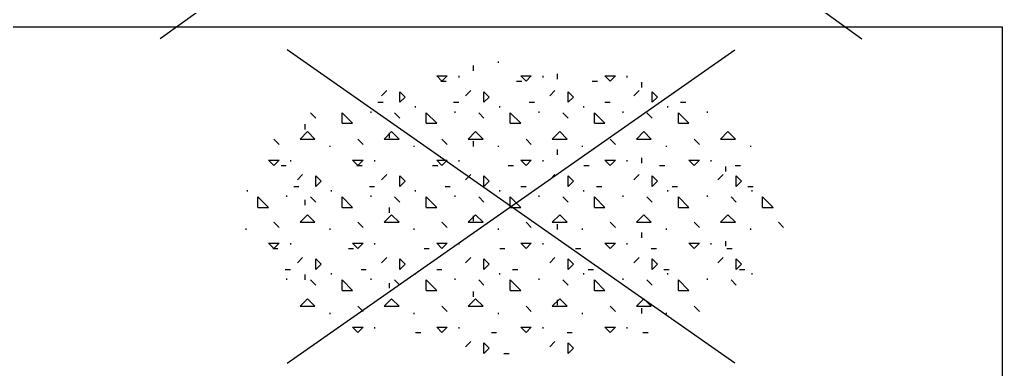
# Model space of a CAD drawing. Header units: metres. Extents: x -77 to 448, y 4806 to 5239.
# Drawn here: x -29.967 to -27.63, y 4923.611 to 4924.443 of the extents above; entities that cross this region are included whole.
import ezdxf
from ezdxf.enums import TextEntityAlignment as Align

# ---------------------------------------------------------------- set-up
doc = ezdxf.new("R2010")
doc.units = ezdxf.units.M
doc.layers.add('V-WE-VH-OPENVERHARDING_STRAATBAKSTEEN-S', color=90, linetype='Continuous', lineweight=25)
doc.styles.add('NLCS-ISO', font='NLCS-ISO.ttf')

# ---------------------------------------------------------------- blocks, each defined once
blk = doc.blocks.new('V-SVH-FUNDERING_02_KL-SO')
for p, q in [((-2.662, -1.864), (2.662, 1.864)), ((2.662, -1.864), (-2.662, 1.864)), ((-0.448, 1.615), (-0.448, 1.678)), ((-0.151, 1.709), (-0.151, 1.724)), ((-0.885, 1.553), (-0.76, 1.553)), ((-0.823, 1.49), (-0.885, 1.553)), ((-0.823, 1.49), (-0.76, 1.553)), ((-0.619, 1.537), (-0.619, 1.553)), ((0.115, 1.553), (0.24, 1.553)), ((0.178, 1.49), (0.115, 1.553)), ((0.178, 1.49), (0.24, 1.553)), ((0.381, 1.537), (0.381, 1.553)), ((0.553, 1.515), (0.553, 1.578)), ((1.115, 1.553), (1.24, 1.553)), ((1.178, 1.49), (1.115, 1.553)), ((1.178, 1.49), (1.24, 1.553)), ((1.381, 1.537), (1.381, 1.553)), ((-0.835, 1.49), (-0.773, 1.49)), ((0.065, 1.49), (0.128, 1.49)), ((0.965, 1.49), (1.028, 1.49)), ((1.553, 1.415), (1.553, 1.478)), ((-1.541, 1.318), (-1.479, 1.381)), ((-1.323, 1.24), (-1.323, 1.365)), ((-1.26, 1.303), (-1.323, 1.365)), ((-1.323, 1.24), (-1.26, 1.303)), ((-0.541, 1.318), (-0.479, 1.381)), ((-0.323, 1.24), (-0.323, 1.365)), ((-0.26, 1.303), (-0.323, 1.365)), ((-0.323, 1.24), (-0.26, 1.303)), ((0.459, 1.318), (0.521, 1.381)), ((0.678, 1.24), (0.678, 1.365)), ((0.74, 1.303), (0.678, 1.365)), ((0.678, 1.24), (0.74, 1.303)), ((1.459, 1.318), (1.521, 1.381)), ((1.678, 1.24), (1.678, 1.365)), ((1.74, 1.303), (1.678, 1.365)), ((1.678, 1.24), (1.74, 1.303)), ((-1.585, 1.24), (-1.523, 1.24)), ((-1.135, 1.178), (-1.135, 1.193)), ((-0.685, 1.24), (-0.623, 1.24)), ((-0.135, 1.178), (-0.135, 1.193)), ((0.215, 1.24), (0.278, 1.24)), ((0.865, 1.178), (0.865, 1.193)), ((1.115, 1.24), (1.178, 1.24)), ((1.865, 1.178), (1.865, 1.193)), ((2.015, 1.24), (2.078, 1.24)), ((-2.323, 1.053), (-2.385, 1.115)), ((-2.01, 0.99), (-2.01, 1.115)), ((-1.885, 0.99), (-2.01, 1.115)), ((-1.666, 1.115), (-1.666, 1.131)), ((-1.323, 1.053), (-1.385, 1.115)), ((-1.01, 0.99), (-1.01, 1.115)), ((-0.885, 0.99), (-1.01, 1.115)), ((-0.666, 1.115), (-0.666, 1.131)), ((-0.323, 1.053), (-0.385, 1.115)), ((-0.01, 0.99), (-0.01, 1.115)), ((0.115, 0.99), (-0.01, 1.115)), ((0.334, 1.115), (0.334, 1.131)), ((0.678, 1.053), (0.615, 1.115)), ((0.99, 0.99), (0.99, 1.115)), ((1.115, 0.99), (0.99, 1.115)), ((1.334, 1.115), (1.334, 1.131)), ((1.678, 1.053), (1.615, 1.115)), ((1.99, 0.99), (1.99, 1.115)), ((2.115, 0.99), (1.99, 1.115)), ((2.334, 1.115), (2.334, 1.131)), ((-2.448, 0.915), (-2.448, 0.978)), ((-2.01, 0.99), (-1.885, 0.99)), ((-1.01, 0.99), (-0.885, 0.99)), ((-0.01, 0.99), (0.115, 0.99)), ((0.99, 0.99), (1.115, 0.99)), ((1.99, 0.99), (2.115, 0.99)), ((-2.51, 0.803), (-2.422, 0.891)), ((-2.333, 0.803), (-2.422, 0.891)), ((-1.51, 0.803), (-1.422, 0.891)), ((-1.448, 0.815), (-1.448, 0.878)), ((-1.333, 0.803), (-1.422, 0.891)), ((-0.51, 0.803), (-0.422, 0.891)), ((-0.333, 0.803), (-0.422, 0.891)), ((0.49, 0.803), (0.578, 0.891)), ((0.667, 0.803), (0.578, 0.891)), ((1.49, 0.803), (1.578, 0.891)), ((1.667, 0.803), (1.578, 0.891)), ((2.49, 0.803), (2.578, 0.891)), ((2.667, 0.803), (2.578, 0.891)), ((-2.76, 0.74), (-2.823, 0.803)), ((-2.51, 0.803), (-2.333, 0.803)), ((-2.151, 0.709), (-2.151, 0.724)), ((-1.76, 0.74), (-1.823, 0.803)), ((-1.51, 0.803), (-1.333, 0.803)), ((-1.151, 0.709), (-1.151, 0.724)), ((-0.76, 0.74), (-0.823, 0.803)), ((-0.51, 0.803), (-0.333, 0.803)), ((-0.448, 0.715), (-0.448, 0.778)), ((-0.151, 0.709), (-0.151, 0.724)), ((0.24, 0.74), (0.178, 0.803)), ((0.49, 0.803), (0.667, 0.803)), ((0.849, 0.709), (0.849, 0.724)), ((1.24, 0.74), (1.178, 0.803)), ((1.49, 0.803), (1.667, 0.803)), ((1.849, 0.709), (1.849, 0.724)), ((2.24, 0.74), (2.178, 0.803)), ((2.49, 0.803), (2.667, 0.803)), ((2.849, 0.709), (2.849, 0.724)), ((0.553, 0.615), (0.553, 0.678)), ((-2.885, 0.553), (-2.76, 0.553)), ((-2.823, 0.49), (-2.885, 0.553)), ((-2.823, 0.49), (-2.76, 0.553)), ((-2.735, 0.49), (-2.673, 0.49)), ((-2.619, 0.537), (-2.619, 0.553)), ((-1.885, 0.553), (-1.76, 0.553)), ((-1.823, 0.49), (-1.885, 0.553)), ((-1.835, 0.49), (-1.773, 0.49)), ((-1.823, 0.49), (-1.76, 0.553)), ((-1.619, 0.537), (-1.619, 0.553)), ((-0.935, 0.49), (-0.873, 0.49)), ((-0.885, 0.553), (-0.76, 0.553)), ((-0.823, 0.49), (-0.885, 0.553)), ((-0.823, 0.49), (-0.76, 0.553)), ((-0.619, 0.537), (-0.619, 0.553)), ((-0.035, 0.49), (-0.01, 0.49)), ((-0.01, 0.49), (0.028, 0.49)), ((0.115, 0.553), (0.24, 0.553)), ((0.178, 0.49), (0.115, 0.553)), ((0.178, 0.49), (0.24, 0.553)), ((0.381, 0.537), (0.381, 0.553)), ((0.865, 0.49), (0.928, 0.49)), ((1.115, 0.553), (1.24, 0.553)), ((1.178, 0.49), (1.115, 0.553)), ((1.178, 0.49), (1.24, 0.553)), ((1.381, 0.537), (1.381, 0.553)), ((1.553, 0.515), (1.553, 0.578)), ((1.765, 0.49), (1.828, 0.49)), ((2.115, 0.553), (2.24, 0.553)), ((2.178, 0.49), (2.115, 0.553)), ((2.178, 0.49), (2.24, 0.553)), ((2.381, 0.537), (2.381, 0.553)), ((2.553, 0.415), (2.553, 0.478)), ((2.665, 0.49), (2.728, 0.49)), ((-2.541, 0.318), (-2.479, 0.381)), ((-2.323, 0.24), (-2.323, 0.365)), ((-2.26, 0.303), (-2.323, 0.365)), ((-1.541, 0.318), (-1.479, 0.381)), ((-1.323, 0.24), (-1.323, 0.365)), ((-1.26, 0.303), (-1.323, 0.365)), ((-0.541, 0.318), (-0.479, 0.381)), ((-0.323, 0.24), (-0.323, 0.365)), ((-0.26, 0.303), (-0.323, 0.365)), ((0.459, 0.318), (0.521, 0.381)), ((0.678, 0.24), (0.678, 0.365)), ((0.74, 0.303), (0.678, 0.365)), ((1.459, 0.318), (1.521, 0.381)), ((1.678, 0.24), (1.678, 0.365)), ((1.74, 0.303), (1.678, 0.365)), ((2.459, 0.318), (2.521, 0.381)), ((2.678, 0.24), (2.678, 0.365)), ((2.74, 0.303), (2.678, 0.365)), ((-2.585, 0.24), (-2.523, 0.24)), ((-2.323, 0.24), (-2.26, 0.303)), ((-1.685, 0.24), (-1.623, 0.24)), ((-1.323, 0.24), (-1.26, 0.303)), ((-0.785, 0.24), (-0.723, 0.24)), ((-0.323, 0.24), (-0.26, 0.303)), ((0.115, 0.24), (0.178, 0.24)), ((0.678, 0.24), (0.74, 0.303)), ((1.015, 0.24), (1.078, 0.24)), ((1.678, 0.24), (1.74, 0.303)), ((1.915, 0.24), (1.978, 0.24)), ((2.678, 0.24), (2.74, 0.303)), ((2.815, 0.24), (2.878, 0.24)), ((-3.135, 0.178), (-3.135, 0.193)), ((-2.666, 0.115), (-2.666, 0.131)), ((-2.135, 0.178), (-2.135, 0.193)), ((-1.666, 0.115), (-1.666, 0.131)), ((-1.135, 0.178), (-1.135, 0.193)), ((-0.666, 0.115), (-0.666, 0.131)), ((-0.135, 0.178), (-0.135, 0.193)), ((0.334, 0.115), (0.334, 0.131)), ((0.865, 0.178), (0.865, 0.193)), ((1.334, 0.115), (1.334, 0.131)), ((1.865, 0.178), (1.865, 0.193)), ((2.334, 0.115), (2.334, 0.131)), ((2.865, 0.178), (2.865, 0.193)), ((-3.01, -0.01), (-3.01, 0.115)), ((-2.885, -0.01), (-3.01, 0.115)), ((-2.448, 0.015), (-2.448, 0.078)), ((-2.323, 0.053), (-2.385, 0.115)), ((-2.01, -0.01), (-2.01, 0.115)), ((-1.885, -0.01), (-2.01, 0.115)), ((-1.323, 0.053), (-1.385, 0.115)), ((-1.01, -0.01), (-1.01, 0.115)), ((-0.885, -0.01), (-1.01, 0.115)), ((-0.323, 0.053), (-0.385, 0.115)), ((-0.01, -0.01), (-0.01, 0.115)), ((0.115, -0.01), (-0.01, 0.115)), ((0.678, 0.053), (0.615, 0.115)), ((0.99, -0.01), (0.99, 0.115)), ((1.115, -0.01), (0.99, 0.115)), ((1.678, 0.053), (1.615, 0.115)), ((1.99, -0.01), (1.99, 0.115)), ((2.115, -0.01), (1.99, 0.115)), ((2.678, 0.053), (2.615, 0.115)), ((2.99, -0.01), (2.99, 0.115)), ((3.115, -0.01), (2.99, 0.115)), ((-3.01, -0.01), (-2.885, -0.01)), ((-2.51, -0.185), (-2.422, -0.097)), ((-2.333, -0.185), (-2.422, -0.097)), ((-2.01, -0.01), (-1.885, -0.01)), ((-1.51, -0.185), (-1.422, -0.097)), ((-1.448, -0.073), (-1.448, -0.01)), ((-1.333, -0.185), (-1.422, -0.097)), ((-1.01, -0.01), (-0.885, -0.01)), ((-0.51, -0.185), (-0.422, -0.097)), ((-0.448, -0.173), (-0.448, -0.11)), ((-0.333, -0.185), (-0.422, -0.097)), ((-0.01, -0.01), (0.115, -0.01)), ((0.49, -0.185), (0.578, -0.097)), ((0.667, -0.185), (0.578, -0.097)), ((0.99, -0.01), (1.115, -0.01)), ((1.49, -0.185), (1.578, -0.097)), ((1.667, -0.185), (1.578, -0.097)), ((1.99, -0.01), (2.115, -0.01)), ((2.49, -0.185), (2.578, -0.097)), ((2.667, -0.185), (2.578, -0.097)), ((2.99, -0.01), (3.115, -0.01)), ((-2.76, -0.248), (-2.823, -0.185)), ((-2.51, -0.185), (-2.333, -0.185)), ((-1.76, -0.248), (-1.823, -0.185)), ((-1.51, -0.185), (-1.333, -0.185)), ((-0.76, -0.248), (-0.823, -0.185)), ((-0.51, -0.185), (-0.333, -0.185)), ((0.24, -0.248), (0.178, -0.185)), ((0.49, -0.185), (0.667, -0.185)), ((0.553, -0.273), (0.553, -0.21)), ((1.24, -0.248), (1.178, -0.185)), ((1.49, -0.185), (1.667, -0.185)), ((2.24, -0.248), (2.178, -0.185)), ((2.49, -0.185), (2.667, -0.185)), ((3.24, -0.248), (3.178, -0.185)), ((-3.151, -0.279), (-3.151, -0.263)), ((-2.151, -0.279), (-2.151, -0.263)), ((-1.151, -0.279), (-1.151, -0.263)), ((-0.151, -0.279), (-0.151, -0.263)), ((0.849, -0.279), (0.849, -0.263)), ((1.553, -0.373), (1.553, -0.31)), ((1.849, -0.279), (1.849, -0.263)), ((2.849, -0.279), (2.849, -0.263)), ((-2.885, -0.435), (-2.76, -0.435)), ((-2.823, -0.498), (-2.885, -0.435)), ((-2.823, -0.498), (-2.76, -0.435)), ((-2.619, -0.451), (-2.619, -0.435)), ((-1.885, -0.435), (-1.76, -0.435)), ((-1.823, -0.498), (-1.885, -0.435)), ((-1.823, -0.498), (-1.76, -0.435)), ((-1.619, -0.451), (-1.619, -0.435)), ((-0.885, -0.435), (-0.76, -0.435)), ((-0.823, -0.498), (-0.885, -0.435)), ((-0.823, -0.498), (-0.76, -0.435)), ((-0.619, -0.451), (-0.619, -0.435)), ((0.115, -0.435), (0.24, -0.435)), ((0.178, -0.498), (0.115, -0.435)), ((0.178, -0.498), (0.24, -0.435)), ((0.381, -0.451), (0.381, -0.435)), ((1.115, -0.435), (1.24, -0.435)), ((1.178, -0.498), (1.115, -0.435)), ((1.178, -0.498), (1.24, -0.435)), ((1.381, -0.451), (1.381, -0.435)), ((2.115, -0.435), (2.24, -0.435)), ((2.178, -0.498), (2.115, -0.435)), ((2.178, -0.498), (2.24, -0.435)), ((2.381, -0.451), (2.381, -0.435)), ((2.553, -0.473), (2.553, -0.41)), ((-2.835, -0.498), (-2.773, -0.498)), ((-1.935, -0.498), (-1.873, -0.498)), ((-1.035, -0.498), (-0.973, -0.498)), ((-0.135, -0.498), (-0.073, -0.498)), ((0.765, -0.498), (0.828, -0.498)), ((1.665, -0.498), (1.728, -0.498)), ((2.565, -0.498), (2.628, -0.498)), ((-2.541, -0.669), (-2.479, -0.607)), ((-2.323, -0.748), (-2.323, -0.623)), ((-2.26, -0.685), (-2.323, -0.623)), ((-2.323, -0.748), (-2.26, -0.685)), ((-1.541, -0.669), (-1.479, -0.607)), ((-1.323, -0.748), (-1.323, -0.623)), ((-1.26, -0.685), (-1.323, -0.623)), ((-1.323, -0.748), (-1.26, -0.685)), ((-0.541, -0.669), (-0.479, -0.607)), ((-0.323, -0.748), (-0.323, -0.623)), ((-0.26, -0.685), (-0.323, -0.623)), ((-0.323, -0.748), (-0.26, -0.685)), ((0.459, -0.669), (0.521, -0.607)), ((0.678, -0.748), (0.678, -0.623)), ((0.74, -0.685), (0.678, -0.623)), ((0.678, -0.748), (0.74, -0.685)), ((1.459, -0.669), (1.521, -0.607)), ((1.678, -0.748), (1.678, -0.623)), ((1.74, -0.685), (1.678, -0.623)), ((1.678, -0.748), (1.74, -0.685)), ((2.459, -0.669), (2.521, -0.607)), ((2.678, -0.748), (2.678, -0.623)), ((2.74, -0.685), (2.678, -0.623)), ((2.678, -0.748), (2.74, -0.685)), ((-2.685, -0.748), (-2.623, -0.748)), ((-2.448, -0.873), (-2.448, -0.81)), ((-2.135, -0.81), (-2.135, -0.794)), ((-1.785, -0.748), (-1.723, -0.748)), ((-1.135, -0.81), (-1.135, -0.794)), ((-0.885, -0.748), (-0.823, -0.748)), ((-0.135, -0.81), (-0.135, -0.794)), ((0.015, -0.748), (0.078, -0.748)), ((0.865, -0.81), (0.865, -0.794)), ((0.915, -0.748), (0.978, -0.748)), ((1.815, -0.748), (1.878, -0.748)), ((1.865, -0.81), (1.865, -0.794)), ((2.715, -0.748), (2.778, -0.748)), ((2.865, -0.81), (2.865, -0.794)), ((-2.666, -0.873), (-2.666, -0.857)), ((-2.323, -0.935), (-2.385, -0.873)), ((-2.01, -0.998), (-2.01, -0.873)), ((-1.885, -0.998), (-2.01, -0.873)), ((-1.666, -0.873), (-1.666, -0.857)), ((-1.448, -0.973), (-1.448, -0.91)), ((-1.323, -0.935), (-1.385, -0.873)), ((-1.01, -0.998), (-1.01, -0.873)), ((-0.885, -0.998), (-1.01, -0.873)), ((-0.666, -0.873), (-0.666, -0.857)), ((-0.323, -0.935), (-0.385, -0.873)), ((-0.01, -0.998), (-0.01, -0.873)), ((0.115, -0.998), (-0.01, -0.873)), ((0.334, -0.873), (0.334, -0.857)), ((0.678, -0.935), (0.615, -0.873)), ((0.99, -0.998), (0.99, -0.873)), ((1.115, -0.998), (0.99, -0.873)), ((1.334, -0.873), (1.334, -0.857)), ((1.678, -0.935), (1.615, -0.873)), ((1.99, -0.998), (1.99, -0.873)), ((2.115, -0.998), (1.99, -0.873)), ((2.334, -0.873), (2.334, -0.857)), ((2.678, -0.935), (2.615, -0.873)), ((-2.01, -0.998), (-1.885, -0.998)), ((-1.01, -0.998), (-0.885, -0.998)), ((-0.448, -1.073), (-0.448, -1.01)), ((-0.01, -0.998), (0.115, -0.998)), ((0.99, -0.998), (1.115, -0.998)), ((1.99, -0.998), (2.115, -0.998)), ((-2.51, -1.185), (-2.422, -1.097)), ((-2.333, -1.185), (-2.422, -1.097)), ((-1.51, -1.185), (-1.422, -1.097)), ((-1.333, -1.185), (-1.422, -1.097)), ((-0.51, -1.185), (-0.422, -1.097)), ((-0.333, -1.185), (-0.422, -1.097)), ((0.49, -1.185), (0.578, -1.097)), ((0.553, -1.173), (0.553, -1.11)), ((0.667, -1.185), (0.578, -1.097)), ((1.49, -1.185), (1.578, -1.097)), ((1.667, -1.185), (1.578, -1.097)), ((-2.51, -1.185), (-2.333, -1.185)), ((-2.151, -1.279), (-2.151, -1.263)), ((-1.76, -1.248), (-1.823, -1.185)), ((-1.51, -1.185), (-1.333, -1.185)), ((-1.151, -1.279), (-1.151, -1.263)), ((-0.76, -1.248), (-0.823, -1.185)), ((-0.51, -1.185), (-0.333, -1.185)), ((-0.151, -1.279), (-0.151, -1.263)), ((0.24, -1.248), (0.178, -1.185)), ((0.49, -1.185), (0.667, -1.185)), ((0.849, -1.279), (0.849, -1.263)), ((1.24, -1.248), (1.178, -1.185)), ((1.49, -1.185), (1.667, -1.185)), ((1.553, -1.273), (1.553, -1.21)), ((1.849, -1.279), (1.849, -1.263)), ((2.24, -1.248), (2.178, -1.185)), ((-1.885, -1.435), (-1.76, -1.435)), ((-1.823, -1.498), (-1.885, -1.435)), ((-1.823, -1.498), (-1.76, -1.435)), ((-1.619, -1.451), (-1.619, -1.435)), ((-1.135, -1.498), (-1.073, -1.498)), ((-0.885, -1.435), (-0.76, -1.435)), ((-0.823, -1.498), (-0.885, -1.435)), ((-0.823, -1.498), (-0.76, -1.435)), ((-0.619, -1.451), (-0.619, -1.435)), ((-0.235, -1.498), (-0.173, -1.498)), ((0.115, -1.435), (0.24, -1.435)), ((0.178, -1.498), (0.115, -1.435)), ((0.178, -1.498), (0.24, -1.435)), ((0.381, -1.451), (0.381, -1.435)), ((0.665, -1.498), (0.728, -1.498)), ((1.115, -1.435), (1.24, -1.435)), ((1.178, -1.498), (1.115, -1.435)), ((1.178, -1.498), (1.24, -1.435)), ((1.381, -1.451), (1.381, -1.435)), ((1.565, -1.498), (1.628, -1.498)), ((-0.541, -1.669), (-0.479, -1.607)), ((-0.323, -1.748), (-0.323, -1.623)), ((-0.26, -1.685), (-0.323, -1.623)), ((0.459, -1.669), (0.521, -1.607)), ((0.678, -1.748), (0.678, -1.623)), ((0.74, -1.685), (0.678, -1.623)), ((-0.323, -1.748), (-0.26, -1.685)), ((-0.085, -1.748), (-0.023, -1.748)), ((0.678, -1.748), (0.74, -1.685))]:
    blk.add_line(p, q)
at = {"style": 'NLCS-ISO'}
blk.add_attdef('KLEUR', text='', height=1.8, dxfattribs=at).set_placement((4.25, 0), align=Align.MIDDLE_LEFT)
blk = doc.blocks.new('V-SVH-FUNDERING_BIMS-SO')
for p, q in [((0, 0), (-3.728, 2.684)), ((0, 0), (3.728, 2.684)), ((-5.633, 0.082), (-4.908, 0.5)), ((-0.001, 0), (-0.867, 0.5)), ((0, 0), (0.866, 0.5)), ((5.636, 0.079), (4.907, 0.5)), ((0, 0), (-4.172, -3.003)), ((-0.001, 0), (0, -0.001)), ((0, 0), (4.172, -3.003))]:
    blk.add_line(p, q)
at = {"style": 'NLCS-ISO'}
blk.add_attdef('KLEUR', text='', height=1.8, dxfattribs=at).set_placement((6.95, 0), align=Align.MIDDLE_LEFT)

msp = doc.modelspace()

# ---------------------------------------------------------------- linework, layer by layer
at = {"color": 4}
msp.add_lwpolyline([(-36.0807, 4924.4256), (-27.6302, 4924.4256), (-27.6302, 4918.4055), (-36.0807, 4918.4055)], close=True, dxfattribs=at)

# ---------------------------------------------------------------- block references
at = {"layer": 'V-WE-VH-OPENVERHARDING_STRAATBAKSTEEN-S', "xscale": 0.2, "yscale": 0.2, "zscale": 0.2}
for name, p in [('V-SVH-FUNDERING_BIMS-SO', (-28.7985, 4924.9979)), ('V-SVH-FUNDERING_02_KL-SO', (-28.7985, 4923.9979))]:
    msp.add_blockref(name, p, dxfattribs=at)

doc.saveas('drawing.dxf')
